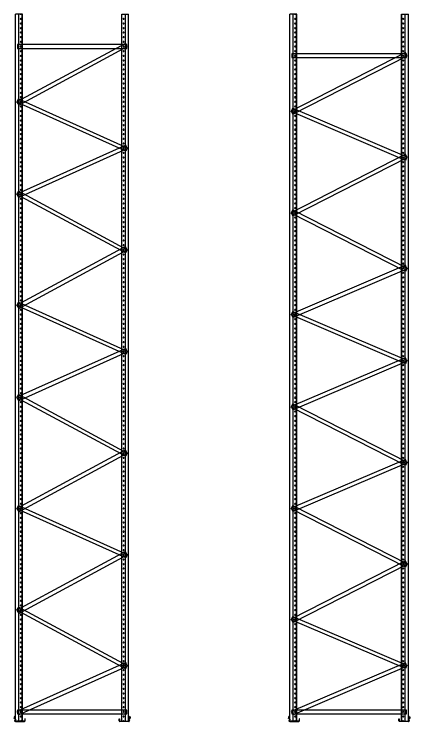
# Model space of a CAD drawing. Header units: millimetres. Extents: x 146716 to 442196, y -115135 to 179065.
# Drawn here: x 233278 to 237565, y 70379 to 78037 of the extents above; entities that cross this region are included whole.
import ezdxf

# ---------------------------------------------------------------- set-up
doc = ezdxf.new("R2010")
doc.units = ezdxf.units.MM
doc.layers.add('Dimension', color=7, linetype='Continuous')
doc.layers.add('Xref Multishuttle Sections$0$Racking', color=30, linetype='Continuous')

# ---------------------------------------------------------------- blocks, each defined once
blk = doc.blocks.new('*U144')
blk.add_lwpolyline([(-35, 20), (1208, 20), (1208, -20), (-35, -20)], close=True)
for centre in [(0, 0), (1173, 0)]:
    blk.add_circle(centre, 5.5)
blk = doc.blocks.new('Xref Multishuttle Sections$0$Xref MS Rack Section$0$BASEPLATE')
for p, q in [((883266.5, 344394), (883262.5, 344394)), ((883262.5, 344358.7), (883262.5, 344394)), ((883262.5, 344381.5), (883266.5, 344381.5)), ((883266.5, 344358.7), (883266.5, 344394)), ((883158.5, 344342), (883158.5, 344364)), ((883158.5, 344364), (883162.5, 344364)), ((883162.5, 344364), (883162.5, 344342)), ((883166.5, 344338), (883263.7, 344338)), ((883263.9, 344334), (883166.5, 344334)), ((883181.5, 344338), (883181.5, 344334)), ((883187.5, 344342), (883187.5, 344330)), ((883193.5, 344338), (883193.5, 344334)), ((883228.5, 344338), (883228.5, 344334)), ((883231.5, 344338), (883231.5, 344334)), ((883237.5, 344342), (883237.5, 344330)), ((883243.5, 344338), (883243.5, 344334)), ((883246.5, 344338), (883246.5, 344334)), ((883258.5, 344375.5), (883270.5, 344375.5)), ((883262.5, 344369.5), (883266.5, 344369.5)), ((883262.9, 344356.1), (883267.4, 344343.3)), ((883266.7, 344357.4), (883271.3, 344344.5))]:
    blk.add_line(p, q)
for centre, radius, start, end in [((883166.5, 344342), 8, 180, 270), ((883166.5, 344342), 4, 180, 270), ((883270.5, 344358.7), 8, 180, 199.5), ((883263.8, 344341.9), 7.88, 269.46382, 20.03618), ((883263.7, 344342), 3.93, 270, 19.5), ((883270.5, 344358.7), 4, 180, 199.5)]:
    blk.add_arc(centre, radius, start, end)
blk = doc.blocks.new('Xref Multishuttle Sections$0$Xref MS Rack Section$0$SOC HD SIDE')
at = {"color": 0, "linetype": 'ByBlock'}
blk.add_line((1079181.6, 503083.1), (1079181.6, 503069.1), dxfattribs=at)
for points in [[(1079169.6, 503086.1), (1079171.6, 503086.1), (1079171.6, 503066.1), (1079169.6, 503066.1)], [(1079171.6, 503084.1), (1079180.6, 503084.1), (1079180.6, 503068.1), (1079171.6, 503068.1)]]:
    blk.add_lwpolyline(points, dxfattribs=at)
for centre, start, end in [((1079180.6, 503083.1), 0, 90), ((1079180.6, 503069.1), 270, 0)]:
    blk.add_arc(centre, 1, start, end, dxfattribs=at)
blk = doc.blocks.new('*U136')
blk.add_lwpolyline([(-24.4, 32.1), (1213, -495.3), (1197.4, -532.1), (-40, -4.7)], close=True)
for centre in [(0, 0), (1173, -500)]:
    blk.add_circle(centre, 5.5)
blk = doc.blocks.new('*U157')
blk.add_lwpolyline([(-22.1, 33.7), (1213.3, -598.1), (1195.1, -633.7), (-40.3, -1.9)], close=True)
for centre in [(0, 0), (1173, -600)]:
    blk.add_circle(centre, 5.5)
blk = doc.blocks.new('*U142')
blk.add_lwpolyline([(-22.1, 33.7), (1213.3, -598.1), (1195.1, -633.7), (-40.3, -1.9)], close=True)
for centre in [(0, 0), (1173, -600)]:
    blk.add_circle(centre, 5.5)
blk = doc.blocks.new('Xref Multishuttle Sections$0$P&H S Frame Std')
at = {"layer": 'Xref Multishuttle Sections$0$Racking'}
for p, q in [((-676073.3, -91194.2, 0), (-676073.3, -91119.7, 0)), ((-676073.3, -91120.7, 0), (-668423.3, -91120.7, 0)), ((-668423.3, -91195.2, 0), (-668423.3, -91120.7, 0)), ((-676073.3, -91156, 0), (-668423.3, -91156, 0)), ((-676073.3, -91192.8, 0), (-668423.3, -91192.8, 0)), ((-676073.3, -91195.2, 0), (-668423.3, -91195.2, 0)), ((-676073.3, -92329.2, 0), (-668423.3, -92329.2, 0)), ((-676073.3, -92329.2, 0), (-676073.3, -92403.7, 0)), ((-676073.3, -92331.6, 0), (-668423.3, -92331.6, 0)), ((-676073.3, -92331.6, 0), (-668423.3, -92331.6, 0)), ((-668423.3, -92329.2, 0), (-668423.3, -92403.7, 0)), ((-676073.3, -92368.3, 0), (-668423.3, -92368.3, 0)), ((-676073.3, -92403.7, 0), (-668423.3, -92403.7, 0))]:
    blk.add_line(p, q, dxfattribs=at)
for centre in [(-676023.3, -91175.7, 0), (-675973.3, -91175.7, 0), (-675923.3, -91175.7, 0), (-675873.3, -91175.7, 0), (-675823.3, -91175.7, 0), (-675773.3, -91175.7, 0), (-675723.3, -91175.7, 0), (-675673.3, -91175.7, 0), (-675623.3, -91175.7, 0), (-675573.3, -91175.7, 0), (-675523.3, -91175.7, 0), (-675473.3, -91175.7, 0), (-675423.3, -91175.7, 0), (-675373.3, -91175.7, 0), (-675323.3, -91175.7, 0), (-675273.3, -91175.7, 0), (-675223.3, -91175.7, 0), (-675173.3, -91175.7, 0), (-675123.3, -91175.7, 0), (-675073.3, -91175.7, 0), (-675023.3, -91175.7, 0), (-674973.3, -91175.7, 0), (-674923.3, -91175.7, 0), (-674873.3, -91175.7, 0), (-674823.3, -91175.7, 0), (-674773.3, -91175.7, 0), (-674723.3, -91175.7, 0), (-674673.3, -91175.7, 0), (-674623.3, -91175.7, 0), (-674573.3, -91175.7, 0), (-674523.3, -91175.7, 0), (-674473.3, -91175.7, 0), (-674423.3, -91175.7, 0), (-674373.3, -91175.7, 0), (-674323.3, -91175.7, 0), (-674273.3, -91175.7, 0), (-674223.3, -91175.7, 0), (-674173.3, -91175.7, 0), (-674123.3, -91175.7, 0), (-674073.3, -91175.7, 0), (-674023.3, -91175.7, 0), (-673973.3, -91175.7, 0), (-673923.3, -91175.7, 0), (-673873.3, -91175.7, 0), (-673823.3, -91175.7, 0), (-673773.3, -91175.7, 0), (-673723.3, -91175.7, 0), (-673673.3, -91175.7, 0), (-673623.3, -91175.7, 0), (-673573.3, -91175.7, 0), (-673523.3, -91175.7, 0), (-673473.3, -91175.7, 0), (-673423.3, -91175.7, 0), (-673373.3, -91175.7, 0), (-673323.3, -91175.7, 0), (-673273.3, -91175.7, 0), (-673223.3, -91175.7, 0), (-673173.3, -91175.7, 0), (-673123.3, -91175.7, 0), (-673073.3, -91175.7, 0), (-673023.3, -91175.7, 0), (-672973.3, -91175.7, 0), (-672923.3, -91175.7, 0), (-672873.3, -91175.7, 0), (-672823.3, -91175.7, 0), (-672773.3, -91175.7, 0), (-672723.3, -91175.7, 0), (-672673.3, -91175.7, 0), (-672623.3, -91175.7, 0), (-672573.3, -91175.7, 0), (-672523.3, -91175.7, 0), (-672473.3, -91175.7, 0), (-672423.3, -91175.7, 0), (-672373.3, -91175.7, 0), (-672323.3, -91175.7, 0), (-672273.3, -91175.7, 0), (-672223.3, -91175.7, 0), (-672173.3, -91175.7, 0), (-672123.3, -91175.7, 0), (-672073.3, -91175.7, 0), (-672023.3, -91175.7, 0), (-671973.3, -91175.7, 0), (-671923.3, -91175.7, 0), (-671873.3, -91175.7, 0), (-671823.3, -91175.7, 0), (-671773.3, -91175.7, 0), (-671723.3, -91175.7, 0), (-671673.3, -91175.7, 0), (-671623.3, -91175.7, 0), (-671573.3, -91175.7, 0), (-671523.3, -91175.7, 0), (-671473.3, -91175.7, 0), (-671423.3, -91175.7, 0), (-671373.3, -91175.7, 0), (-671323.3, -91175.7, 0), (-671273.3, -91175.7, 0), (-671223.3, -91175.7, 0), (-671173.3, -91175.7, 0), (-671123.3, -91175.7, 0), (-671073.3, -91175.7, 0), (-671023.3, -91175.7, 0), (-670973.3, -91175.7, 0), (-670923.3, -91175.7, 0), (-670873.3, -91175.7, 0), (-670823.3, -91175.7, 0), (-670773.3, -91175.7, 0), (-670723.3, -91175.7, 0), (-670673.3, -91175.7, 0), (-670623.3, -91175.7, 0), (-670573.3, -91175.7, 0), (-670523.3, -91175.7, 0), (-670473.3, -91175.7, 0), (-670423.3, -91175.7, 0), (-670373.3, -91175.7, 0), (-670323.3, -91175.7, 0), (-670273.3, -91175.7, 0), (-670223.3, -91175.7, 0), (-670173.3, -91175.7, 0), (-670123.3, -91175.7, 0), (-670073.3, -91175.7, 0), (-670023.3, -91175.7, 0), (-669973.3, -91175.7, 0), (-669923.3, -91175.7, 0), (-669873.3, -91175.7, 0), (-669823.3, -91175.7, 0), (-669773.3, -91175.7, 0), (-669723.3, -91175.7, 0), (-669673.3, -91175.7, 0), (-669623.3, -91175.7, 0), (-669573.3, -91175.7, 0), (-669523.3, -91175.7, 0), (-669473.3, -91175.7, 0), (-669423.3, -91175.7, 0), (-669373.3, -91175.7, 0), (-669323.3, -91175.7, 0), (-669273.3, -91175.7, 0), (-669223.3, -91175.7, 0), (-669173.3, -91175.7, 0), (-669123.3, -91175.7, 0), (-669073.3, -91175.7, 0), (-669023.3, -91175.7, 0), (-668973.3, -91175.7, 0), (-668923.3, -91175.7, 0), (-668873.3, -91175.7, 0), (-668823.3, -91175.7, 0), (-668773.3, -91175.7, 0), (-668723.3, -91175.7, 0), (-668673.3, -91175.7, 0), (-668623.3, -91175.7, 0), (-668573.3, -91175.7, 0), (-668523.3, -91175.7, 0), (-668473.3, -91175.7, 0), (-676023.3, -92348.7, 0), (-675973.3, -92348.7, 0), (-675923.3, -92348.7, 0), (-675873.3, -92348.7, 0), (-675823.3, -92348.7, 0), (-675773.3, -92348.7, 0), (-675723.3, -92348.7, 0), (-675673.3, -92348.7, 0), (-675623.3, -92348.7, 0), (-675573.3, -92348.7, 0), (-675523.3, -92348.7, 0), (-675473.3, -92348.7, 0), (-675423.3, -92348.7, 0), (-675373.3, -92348.7, 0), (-675323.3, -92348.7, 0), (-675273.3, -92348.7, 0), (-675223.3, -92348.7, 0), (-675173.3, -92348.7, 0), (-675123.3, -92348.7, 0), (-675073.3, -92348.7, 0), (-675023.3, -92348.7, 0), (-674973.3, -92348.7, 0), (-674923.3, -92348.7, 0), (-674873.3, -92348.7, 0), (-674823.3, -92348.7, 0), (-674773.3, -92348.7, 0), (-674723.3, -92348.7, 0), (-674673.3, -92348.7, 0), (-674623.3, -92348.7, 0), (-674573.3, -92348.7, 0), (-674523.3, -92348.7, 0), (-674473.3, -92348.7, 0), (-674423.3, -92348.7, 0), (-674373.3, -92348.7, 0), (-674323.3, -92348.7, 0), (-674273.3, -92348.7, 0), (-674223.3, -92348.7, 0), (-674173.3, -92348.7, 0), (-674123.3, -92348.7, 0), (-674073.3, -92348.7, 0), (-674023.3, -92348.7, 0), (-673973.3, -92348.7, 0), (-673923.3, -92348.7, 0), (-673873.3, -92348.7, 0), (-673823.3, -92348.7, 0), (-673773.3, -92348.7, 0), (-673723.3, -92348.7, 0), (-673673.3, -92348.7, 0), (-673623.3, -92348.7, 0), (-673573.3, -92348.7, 0), (-673523.3, -92348.7, 0), (-673473.3, -92348.7, 0), (-673423.3, -92348.7, 0), (-673373.3, -92348.7, 0), (-673323.3, -92348.7, 0), (-673273.3, -92348.7, 0), (-673223.3, -92348.7, 0), (-673173.3, -92348.7, 0), (-673123.3, -92348.7, 0), (-673073.3, -92348.7, 0), (-673023.3, -92348.7, 0), (-672973.3, -92348.7, 0), (-672923.3, -92348.7, 0), (-672873.3, -92348.7, 0), (-672823.3, -92348.7, 0), (-672773.3, -92348.7, 0), (-672723.3, -92348.7, 0), (-672673.3, -92348.7, 0), (-672623.3, -92348.7, 0), (-672573.3, -92348.7, 0), (-672523.3, -92348.7, 0), (-672473.3, -92348.7, 0), (-672423.3, -92348.7, 0), (-672373.3, -92348.7, 0), (-672323.3, -92348.7, 0), (-672273.3, -92348.7, 0), (-672223.3, -92348.7, 0), (-672173.3, -92348.7, 0), (-672123.3, -92348.7, 0), (-672073.3, -92348.7, 0), (-672023.3, -92348.7, 0), (-671973.3, -92348.7, 0), (-671923.3, -92348.7, 0), (-671873.3, -92348.7, 0), (-671823.3, -92348.7, 0), (-671773.3, -92348.7, 0), (-671723.3, -92348.7, 0), (-671673.3, -92348.7, 0), (-671623.3, -92348.7, 0), (-671573.3, -92348.7, 0), (-671523.3, -92348.7, 0), (-671473.3, -92348.7, 0), (-671423.3, -92348.7, 0), (-671373.3, -92348.7, 0), (-671323.3, -92348.7, 0), (-671273.3, -92348.7, 0), (-671223.3, -92348.7, 0), (-671173.3, -92348.7, 0), (-671123.3, -92348.7, 0), (-671073.3, -92348.7, 0), (-671023.3, -92348.7, 0), (-670973.3, -92348.7, 0), (-670923.3, -92348.7, 0), (-670873.3, -92348.7, 0), (-670823.3, -92348.7, 0), (-670773.3, -92348.7, 0), (-670723.3, -92348.7, 0), (-670673.3, -92348.7, 0), (-670623.3, -92348.7, 0), (-670573.3, -92348.7, 0), (-670523.3, -92348.7, 0), (-670473.3, -92348.7, 0), (-670423.3, -92348.7, 0), (-670373.3, -92348.7, 0), (-670323.3, -92348.7, 0), (-670273.3, -92348.7, 0), (-670223.3, -92348.7, 0), (-670173.3, -92348.7, 0), (-670123.3, -92348.7, 0), (-670073.3, -92348.7, 0), (-670023.3, -92348.7, 0), (-669973.3, -92348.7, 0), (-669923.3, -92348.7, 0), (-669873.3, -92348.7, 0), (-669823.3, -92348.7, 0), (-669773.3, -92348.7, 0), (-669723.3, -92348.7, 0), (-669673.3, -92348.7, 0), (-669623.3, -92348.7, 0), (-669573.3, -92348.7, 0), (-669523.3, -92348.7, 0), (-669473.3, -92348.7, 0), (-669423.3, -92348.7, 0), (-669373.3, -92348.7, 0), (-669323.3, -92348.7, 0), (-669273.3, -92348.7, 0), (-669223.3, -92348.7, 0), (-669173.3, -92348.7, 0), (-669123.3, -92348.7, 0), (-669073.3, -92348.7, 0), (-669023.3, -92348.7, 0), (-668973.3, -92348.7, 0), (-668923.3, -92348.7, 0), (-668873.3, -92348.7, 0), (-668823.3, -92348.7, 0), (-668773.3, -92348.7, 0), (-668723.3, -92348.7, 0), (-668673.3, -92348.7, 0), (-668623.3, -92348.7, 0), (-668573.3, -92348.7, 0), (-668523.3, -92348.7, 0), (-668473.3, -92348.7, 0)]:
    blk.add_circle(centre, 5.2, dxfattribs=at)
for centre, start, end in [((-676073.3, -91175.7, 0), 270, 90), ((-668423.3, -91175.7, 0), 90, 270), ((-676073.3, -92348.7, 0), 270, 90), ((-676073.3, -92348.7, 0), 270, 90), ((-668423.3, -92348.7, 0), 90, 270)]:
    blk.add_arc(centre, 5.2, start, end, dxfattribs=at)
at = {"layer": 'Xref Multishuttle Sections$0$Racking', "extrusion": (0, 0, -1), "zscale": -1, "rotation": 90}
for name, p in [('Xref Multishuttle Sections$0$Xref MS Rack Section$0$BASEPLATE', (1020411.3, -974383.1, 0)), ('Xref Multishuttle Sections$0$Xref MS Rack Section$0$SOC HD SIDE', (1179111.9, -1170286.2, 0))]:
    blk.add_blockref(name, p, dxfattribs=at)
at = {"layer": 'Xref Multishuttle Sections$0$Racking', "rotation": 270}
for name, p in [('*U136', (-675473.3, -91175.7, 0)), ('*U144', (-675973.3, -91175.7, 0)), ('*U157', (-674373.3, -91175.7, 0)), ('*U136', (-673273.3, -91175.7, 0)), ('*U136', (-672173.3, -91175.7, 0)), ('*U136', (-671173.3, -91175.7, 0)), ('*U142', (-669973.3, -91175.7, 0)), ('*U142', (-668873.3, -91175.7, 0)), ('*U144', (-668873.3, -91175.7, 0)), ('Xref Multishuttle Sections$0$Xref MS Rack Section$0$BASEPLATE', (-1020411.3, 790858.8, 0)), ('Xref Multishuttle Sections$0$Xref MS Rack Section$0$SOC HD SIDE', (-1179111.9, 986761.9, 0))]:
    blk.add_blockref(name, p, dxfattribs=at)
at = {"layer": 'Xref Multishuttle Sections$0$Racking', "xscale": -1, "rotation": 90}
for name, p in [('*U136', (-675473.3, -91175.7, 0)), ('*U142', (-674373.3, -91175.7, 0)), ('*U142', (-673273.3, -91175.7, 0)), ('*U136', (-672173.3, -91175.7, 0)), ('*U142', (-671173.3, -91175.7, 0)), ('*U136', (-669973.3, -91175.7, 0))]:
    blk.add_blockref(name, p, dxfattribs=at)
blk = doc.blocks.new('*U231')
blk.add_lwpolyline([(-35, 20), (1149, 20), (1149, -20), (-35, -20)], close=True)
for centre in [(0, 0), (1114, 0)]:
    blk.add_circle(centre, 5.5)
blk = doc.blocks.new('*U226')
blk.add_lwpolyline([(-23.7, 32.6), (1154.1, -496.1), (1137.7, -532.6), (-40.1, -3.9)], close=True)
for centre in [(0, 0), (1114, -500)]:
    blk.add_circle(centre, 5.5)
blk = doc.blocks.new('*U225')
blk.add_lwpolyline([(-21.3, 34.2), (1154.3, -599), (1135.3, -634.2), (-40.3, -1)], close=True)
for centre in [(0, 0), (1114, -600)]:
    blk.add_circle(centre, 5.5)
blk = doc.blocks.new('*U227')
blk.add_lwpolyline([(-35, 20), (1149, 20), (1149, -20), (-35, -20)], close=True)
for centre in [(0, 0), (1114, 0)]:
    blk.add_circle(centre, 5.5)
blk = doc.blocks.new('Xref Multishuttle Sections$0$GTP S Frame Std')
at = {"layer": 'Xref Multishuttle Sections$0$Racking'}
for p, q in [((-676073.3, -91220.9, 0), (-676073.3, -91146.4, 0)), ((-676073.3, -91147.4, 0), (-668423.3, -91147.4, 0)), ((-676073.3, -91182.7, 0), (-668423.3, -91182.7, 0)), ((-668423.3, -91221.9, 0), (-668423.3, -91147.4, 0)), ((-676073.3, -91219.5, 0), (-668423.3, -91219.5, 0)), ((-676073.3, -91221.9, 0), (-668423.3, -91221.9, 0)), ((-676073.3, -92296.9, 0), (-668423.3, -92296.9, 0)), ((-676073.3, -92296.9, 0), (-676073.3, -92371.4, 0)), ((-676073.3, -92299.3, 0), (-668423.3, -92299.3, 0)), ((-676073.3, -92299.3, 0), (-668423.3, -92299.3, 0)), ((-676073.3, -92336.1, 0), (-668423.3, -92336.1, 0)), ((-668423.3, -92296.9, 0), (-668423.3, -92371.4, 0)), ((-676073.3, -92371.4, 0), (-668423.3, -92371.4, 0))]:
    blk.add_line(p, q, dxfattribs=at)
for centre in [(-676023.3, -91202.4, 0), (-675973.3, -91202.4, 0), (-675923.3, -91202.4, 0), (-675873.3, -91202.4, 0), (-675823.3, -91202.4, 0), (-675773.3, -91202.4, 0), (-675723.3, -91202.4, 0), (-675673.3, -91202.4, 0), (-675623.3, -91202.4, 0), (-675573.3, -91202.4, 0), (-675523.3, -91202.4, 0), (-675473.3, -91202.4, 0), (-675423.3, -91202.4, 0), (-675373.3, -91202.4, 0), (-675323.3, -91202.4, 0), (-675273.3, -91202.4, 0), (-675223.3, -91202.4, 0), (-675173.3, -91202.4, 0), (-675123.3, -91202.4, 0), (-675073.3, -91202.4, 0), (-675023.3, -91202.4, 0), (-674973.3, -91202.4, 0), (-674923.3, -91202.4, 0), (-674873.3, -91202.4, 0), (-674823.3, -91202.4, 0), (-674773.3, -91202.4, 0), (-674723.3, -91202.4, 0), (-674673.3, -91202.4, 0), (-674623.3, -91202.4, 0), (-674573.3, -91202.4, 0), (-674523.3, -91202.4, 0), (-674473.3, -91202.4, 0), (-674423.3, -91202.4, 0), (-674373.3, -91202.4, 0), (-674323.3, -91202.4, 0), (-674273.3, -91202.4, 0), (-674223.3, -91202.4, 0), (-674173.3, -91202.4, 0), (-674123.3, -91202.4, 0), (-674073.3, -91202.4, 0), (-674023.3, -91202.4, 0), (-673973.3, -91202.4, 0), (-673923.3, -91202.4, 0), (-673873.3, -91202.4, 0), (-673823.3, -91202.4, 0), (-673773.3, -91202.4, 0), (-673723.3, -91202.4, 0), (-673673.3, -91202.4, 0), (-673623.3, -91202.4, 0), (-673573.3, -91202.4, 0), (-673523.3, -91202.4, 0), (-673473.3, -91202.4, 0), (-673423.3, -91202.4, 0), (-673373.3, -91202.4, 0), (-673323.3, -91202.4, 0), (-673273.3, -91202.4, 0), (-673223.3, -91202.4, 0), (-673173.3, -91202.4, 0), (-673123.3, -91202.4, 0), (-673073.3, -91202.4, 0), (-673023.3, -91202.4, 0), (-672973.3, -91202.4, 0), (-672923.3, -91202.4, 0), (-672873.3, -91202.4, 0), (-672823.3, -91202.4, 0), (-672773.3, -91202.4, 0), (-672723.3, -91202.4, 0), (-672673.3, -91202.4, 0), (-672623.3, -91202.4, 0), (-672573.3, -91202.4, 0), (-672523.3, -91202.4, 0), (-672473.3, -91202.4, 0), (-672423.3, -91202.4, 0), (-672373.3, -91202.4, 0), (-672323.3, -91202.4, 0), (-672273.3, -91202.4, 0), (-672223.3, -91202.4, 0), (-672173.3, -91202.4, 0), (-672123.3, -91202.4, 0), (-672073.3, -91202.4, 0), (-672023.3, -91202.4, 0), (-671973.3, -91202.4, 0), (-671923.3, -91202.4, 0), (-671873.3, -91202.4, 0), (-671823.3, -91202.4, 0), (-671773.3, -91202.4, 0), (-671723.3, -91202.4, 0), (-671673.3, -91202.4, 0), (-671623.3, -91202.4, 0), (-671573.3, -91202.4, 0), (-671523.3, -91202.4, 0), (-671473.3, -91202.4, 0), (-671423.3, -91202.4, 0), (-671373.3, -91202.4, 0), (-671323.3, -91202.4, 0), (-671273.3, -91202.4, 0), (-671223.3, -91202.4, 0), (-671173.3, -91202.4, 0), (-671123.3, -91202.4, 0), (-671073.3, -91202.4, 0), (-671023.3, -91202.4, 0), (-670973.3, -91202.4, 0), (-670923.3, -91202.4, 0), (-670873.3, -91202.4, 0), (-670823.3, -91202.4, 0), (-670773.3, -91202.4, 0), (-670723.3, -91202.4, 0), (-670673.3, -91202.4, 0), (-670623.3, -91202.4, 0), (-670573.3, -91202.4, 0), (-670523.3, -91202.4, 0), (-670473.3, -91202.4, 0), (-670423.3, -91202.4, 0), (-670373.3, -91202.4, 0), (-670323.3, -91202.4, 0), (-670273.3, -91202.4, 0), (-670223.3, -91202.4, 0), (-670173.3, -91202.4, 0), (-670123.3, -91202.4, 0), (-670073.3, -91202.4, 0), (-670023.3, -91202.4, 0), (-669973.3, -91202.4, 0), (-669923.3, -91202.4, 0), (-669873.3, -91202.4, 0), (-669823.3, -91202.4, 0), (-669773.3, -91202.4, 0), (-669723.3, -91202.4, 0), (-669673.3, -91202.4, 0), (-669623.3, -91202.4, 0), (-669573.3, -91202.4, 0), (-669523.3, -91202.4, 0), (-669473.3, -91202.4, 0), (-669423.3, -91202.4, 0), (-669373.3, -91202.4, 0), (-669323.3, -91202.4, 0), (-669273.3, -91202.4, 0), (-669223.3, -91202.4, 0), (-669173.3, -91202.4, 0), (-669123.3, -91202.4, 0), (-669073.3, -91202.4, 0), (-669023.3, -91202.4, 0), (-668973.3, -91202.4, 0), (-668923.3, -91202.4, 0), (-668873.3, -91202.4, 0), (-668823.3, -91202.4, 0), (-668773.3, -91202.4, 0), (-668723.3, -91202.4, 0), (-668673.3, -91202.4, 0), (-668623.3, -91202.4, 0), (-668573.3, -91202.4, 0), (-668523.3, -91202.4, 0), (-668473.3, -91202.4, 0), (-676023.3, -92316.4, 0), (-675973.3, -92316.4, 0), (-675923.3, -92316.4, 0), (-675873.3, -92316.4, 0), (-675823.3, -92316.4, 0), (-675773.3, -92316.4, 0), (-675723.3, -92316.4, 0), (-675673.3, -92316.4, 0), (-675623.3, -92316.4, 0), (-675573.3, -92316.4, 0), (-675523.3, -92316.4, 0), (-675473.3, -92316.4, 0), (-675423.3, -92316.4, 0), (-675373.3, -92316.4, 0), (-675323.3, -92316.4, 0), (-675273.3, -92316.4, 0), (-675223.3, -92316.4, 0), (-675173.3, -92316.4, 0), (-675123.3, -92316.4, 0), (-675073.3, -92316.4, 0), (-675023.3, -92316.4, 0), (-674973.3, -92316.4, 0), (-674923.3, -92316.4, 0), (-674873.3, -92316.4, 0), (-674823.3, -92316.4, 0), (-674773.3, -92316.4, 0), (-674723.3, -92316.4, 0), (-674673.3, -92316.4, 0), (-674623.3, -92316.4, 0), (-674573.3, -92316.4, 0), (-674523.3, -92316.4, 0), (-674473.3, -92316.4, 0), (-674423.3, -92316.4, 0), (-674373.3, -92316.4, 0), (-674323.3, -92316.4, 0), (-674273.3, -92316.4, 0), (-674223.3, -92316.4, 0), (-674173.3, -92316.4, 0), (-674123.3, -92316.4, 0), (-674073.3, -92316.4, 0), (-674023.3, -92316.4, 0), (-673973.3, -92316.4, 0), (-673923.3, -92316.4, 0), (-673873.3, -92316.4, 0), (-673823.3, -92316.4, 0), (-673773.3, -92316.4, 0), (-673723.3, -92316.4, 0), (-673673.3, -92316.4, 0), (-673623.3, -92316.4, 0), (-673573.3, -92316.4, 0), (-673523.3, -92316.4, 0), (-673473.3, -92316.4, 0), (-673423.3, -92316.4, 0), (-673373.3, -92316.4, 0), (-673323.3, -92316.4, 0), (-673273.3, -92316.4, 0), (-673223.3, -92316.4, 0), (-673173.3, -92316.4, 0), (-673123.3, -92316.4, 0), (-673073.3, -92316.4, 0), (-673023.3, -92316.4, 0), (-672973.3, -92316.4, 0), (-672923.3, -92316.4, 0), (-672873.3, -92316.4, 0), (-672823.3, -92316.4, 0), (-672773.3, -92316.4, 0), (-672723.3, -92316.4, 0), (-672673.3, -92316.4, 0), (-672623.3, -92316.4, 0), (-672573.3, -92316.4, 0), (-672523.3, -92316.4, 0), (-672473.3, -92316.4, 0), (-672423.3, -92316.4, 0), (-672373.3, -92316.4, 0), (-672323.3, -92316.4, 0), (-672273.3, -92316.4, 0), (-672223.3, -92316.4, 0), (-672173.3, -92316.4, 0), (-672123.3, -92316.4, 0), (-672073.3, -92316.4, 0), (-672023.3, -92316.4, 0), (-671973.3, -92316.4, 0), (-671923.3, -92316.4, 0), (-671873.3, -92316.4, 0), (-671823.3, -92316.4, 0), (-671773.3, -92316.4, 0), (-671723.3, -92316.4, 0), (-671673.3, -92316.4, 0), (-671623.3, -92316.4, 0), (-671573.3, -92316.4, 0), (-671523.3, -92316.4, 0), (-671473.3, -92316.4, 0), (-671423.3, -92316.4, 0), (-671373.3, -92316.4, 0), (-671323.3, -92316.4, 0), (-671273.3, -92316.4, 0), (-671223.3, -92316.4, 0), (-671173.3, -92316.4, 0), (-671123.3, -92316.4, 0), (-671073.3, -92316.4, 0), (-671023.3, -92316.4, 0), (-670973.3, -92316.4, 0), (-670923.3, -92316.4, 0), (-670873.3, -92316.4, 0), (-670823.3, -92316.4, 0), (-670773.3, -92316.4, 0), (-670723.3, -92316.4, 0), (-670673.3, -92316.4, 0), (-670623.3, -92316.4, 0), (-670573.3, -92316.4, 0), (-670523.3, -92316.4, 0), (-670473.3, -92316.4, 0), (-670423.3, -92316.4, 0), (-670373.3, -92316.4, 0), (-670323.3, -92316.4, 0), (-670273.3, -92316.4, 0), (-670223.3, -92316.4, 0), (-670173.3, -92316.4, 0), (-670123.3, -92316.4, 0), (-670073.3, -92316.4, 0), (-670023.3, -92316.4, 0), (-669973.3, -92316.4, 0), (-669923.3, -92316.4, 0), (-669873.3, -92316.4, 0), (-669823.3, -92316.4, 0), (-669773.3, -92316.4, 0), (-669723.3, -92316.4, 0), (-669673.3, -92316.4, 0), (-669623.3, -92316.4, 0), (-669573.3, -92316.4, 0), (-669523.3, -92316.4, 0), (-669473.3, -92316.4, 0), (-669423.3, -92316.4, 0), (-669373.3, -92316.4, 0), (-669323.3, -92316.4, 0), (-669273.3, -92316.4, 0), (-669223.3, -92316.4, 0), (-669173.3, -92316.4, 0), (-669123.3, -92316.4, 0), (-669073.3, -92316.4, 0), (-669023.3, -92316.4, 0), (-668973.3, -92316.4, 0), (-668923.3, -92316.4, 0), (-668873.3, -92316.4, 0), (-668823.3, -92316.4, 0), (-668773.3, -92316.4, 0), (-668723.3, -92316.4, 0), (-668673.3, -92316.4, 0), (-668623.3, -92316.4, 0), (-668573.3, -92316.4, 0), (-668523.3, -92316.4, 0), (-668473.3, -92316.4, 0)]:
    blk.add_circle(centre, 5.2, dxfattribs=at)
for centre, start, end in [((-676073.3, -91202.4, 0), 270, 90), ((-668423.3, -91202.4, 0), 90, 270), ((-676073.3, -92316.4, 0), 270, 90), ((-676073.3, -92316.4, 0), 270, 90), ((-668423.3, -92316.4, 0), 90, 270)]:
    blk.add_arc(centre, 5.2, start, end, dxfattribs=at)
at = {"layer": 'Xref Multishuttle Sections$0$Racking', "extrusion": (0, 0, -1), "zscale": -1, "rotation": 90}
for name, p in [('Xref Multishuttle Sections$0$Xref MS Rack Section$0$BASEPLATE', (1020411.3, -974409.9, 0)), ('Xref Multishuttle Sections$0$Xref MS Rack Section$0$SOC HD SIDE', (1179111.9, -1170313, 0))]:
    blk.add_blockref(name, p, dxfattribs=at)
at = {"layer": 'Xref Multishuttle Sections$0$Racking', "rotation": 270}
for name, p in [('*U226', (-675473.3, -91202.4, 0)), ('*U231', (-675973.3, -91202.4, 0)), ('*U225', (-674273.3, -91202.4, 0)), ('*U225', (-673173.3, -91202.4, 0)), ('*U226', (-672073.3, -91202.4, 0)), ('*U225', (-670973.3, -91202.4, 0)), ('*U226', (-669873.3, -91202.4, 0)), ('*U225', (-668773.3, -91202.4, 0)), ('*U227', (-668773.3, -91202.4, 0)), ('Xref Multishuttle Sections$0$Xref MS Rack Section$0$BASEPLATE', (-1020411.3, 790891.1, 0)), ('Xref Multishuttle Sections$0$Xref MS Rack Section$0$SOC HD SIDE', (-1179111.9, 986794.2, 0))]:
    blk.add_blockref(name, p, dxfattribs=at)
at = {"layer": 'Xref Multishuttle Sections$0$Racking', "xscale": -1, "rotation": 90}
for name, p in [('*U225', (-675473.3, -91202.4, 0)), ('*U226', (-674273.3, -91202.4, 0)), ('*U225', (-673173.3, -91202.4, 0)), ('*U226', (-672073.3, -91202.4, 0)), ('*U225', (-670973.3, -91202.4, 0)), ('*U226', (-669873.3, -91202.4, 0))]:
    blk.add_blockref(name, p, dxfattribs=at)
blk = doc.blocks.new('Xref Multishuttle Sections')
at = {"xscale": -1, "rotation": 270}
for name, p in [('Xref Multishuttle Sections$0$GTP S Frame Std', (325665.6, 746460.3, 0)), ('Xref Multishuttle Sections$0$P&H S Frame Std', (328669.7, 746460.3, 0))]:
    blk.add_blockref(name, p, dxfattribs=at)

msp = doc.modelspace()

# ---------------------------------------------------------------- block references
at = {"layer": 'Dimension'}
msp.add_blockref('Xref Multishuttle Sections', (0, 0), dxfattribs=at)

doc.saveas('drawing.dxf')
